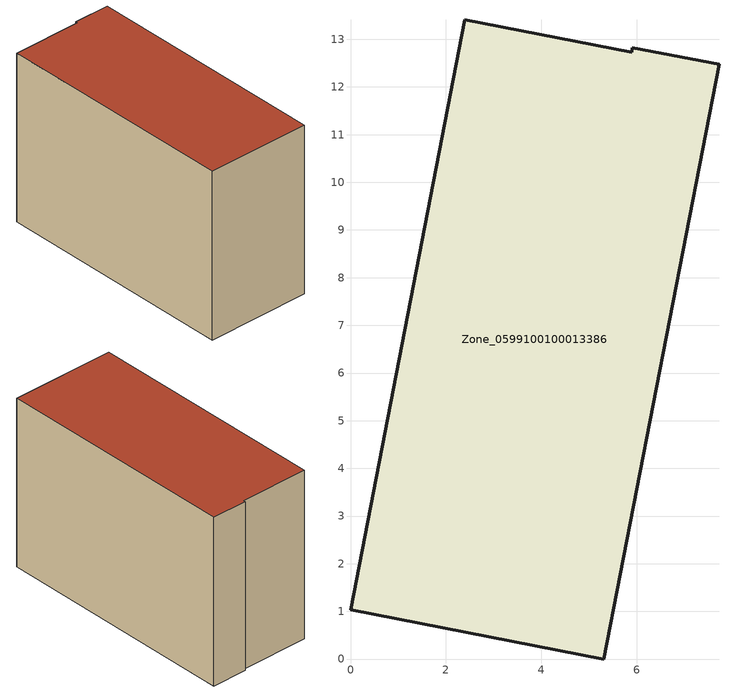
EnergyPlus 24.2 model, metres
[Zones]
Zone_0599100100013386
 floor ground (C_G): 5.31,0 0,1.03 2.4,13.41 5.89,12.73 5.91,12.82 7.73,12.47 z0
 wall outside (C_F): 5.31,0 7.73,12.47 5.91,12.82 5.89,12.73 2.4,13.41 0,1.03 5.31,0 z0:8.79
 roof outside (C_R): 0,1.03 5.31,0 7.73,12.47 5.91,12.82 5.89,12.73 2.4,13.41 z8.79
[BUILDING]
Pand.0599100100013386: North Axis=0; Terrain=City; Loads Convergence Tolerance Value=0.04; Temperature Convergence Tolerance Value=0.4; Solar Distribution=FullExterior; Maximum Number of Warmup Days=25; Minimum Number of Warmup Days=1
[Site:Location]
Rotterdam.The.Hague.AP_ZH_NLD Design_Conditions: Latitude=51.96; Longitude=4.45; Time Zone=1; Elevation=-4.5
[SITE:GROUNDTEMPERATURE:BUILDINGSURFACE]
18, 18, 18, 18, 18, 18, 18, 18, 18, 18, 18, 18
[MATERIAL] Thermal Absorptance=0.9; Solar Absorptance=0.7; Visible Absorptance=0.7
Name | Roughness | Thickness | Conductivity | Density | Specific Heat
G.TI.2015-2018 | MediumSmooth | 0.15 | 0.0428571 | 540 | 1210
F.TI.2015-2018 | Rough | 0.3 | 0.0666667 | 1920 | 840
R.TI.2015-2018 | MediumRough | 0.2 | 0.0333333 | 1500 | 1000
[CONSTRUCTION]
C_G: G.TI.2015-2018
C_F: F.TI.2015-2018
C_R: R.TI.2015-2018
[ZONE]
Zone_0599100100013386: Type=1; Multiplier=1; Ceiling Height=Autocalculate; Volume=Autocalculate; Floor Area=autocalculate; Part of Total Floor Area=Yes
[ZONEINFILTRATION:DESIGNFLOWRATE]
Infil_Zone_0599100100013386: Zone or ZoneList or Space or SpaceList=Zone_0599100100013386; Schedule=AlwaysOn; Design Flow Rate Calculation Method=Flow/Area; Flow Rate per Floor Area=0.0015; Constant Term Coefficient=1; Temperature Term Coefficient=0; Velocity Term Coefficient=0; Velocity Squared Term Coefficient=0
[HVACTEMPLATE:ZONE:IDEALLOADSAIRSYSTEM]
Zone_0599100100013386: Maximum Heating Supply Air Temperature=50; Minimum Cooling Supply Air Temperature=13; Maximum Heating Supply Air Humidity Ratio=0.0156; Minimum Cooling Supply Air Humidity Ratio=0.0077; Heating Limit=NoLimit; Cooling Limit=NoLimit; Dehumidification Control Type=ConstantSensibleHeatRatio; Cooling Sensible Heat Ratio=0.7; Dehumidification Setpoint=60; Humidification Control Type=None; Humidification Setpoint=30; Outdoor Air Method=None; Outdoor Air Flow Rate per Person=0.00944; Outdoor Air Flow Rate per Zone Floor Area=0; Outdoor Air Flow Rate per Zone=0; Demand Controlled Ventilation Type=None; Outdoor Air Economizer Type=NoEconomizer; Heat Recovery Type=None; Sensible Heat Recovery Effectiveness=0.7; Latent Heat Recovery Effectiveness=0.65
[ZONECONTROL:THERMOSTAT]
ThermostatControl_Zone_0599100100013386: Zone or ZoneList=Zone_0599100100013386; Control Type Schedule=DualSetpointControlType; Control 1=Thermostat_Zone_0599100100013386; Temperature Difference Between Cutout And Setpoint=0
[THERMOSTATSETPOINT:DUALSETPOINT]
Thermostat_Zone_0599100100013386: Heating Setpoint Temperature Schedule=HeatingSetpoint_Zone_0599100100013386; Cooling Setpoint Temperature Schedule=CoolingSetpoint_Zone_0599100100013386
[SCHEDULE:COMPACT]
HeatingSetpoint_Zone_0599100100013386: Through: 12/31, For: AllDays, Until: 24:00, 21
CoolingSetpoint_Zone_0599100100013386: Through: 12/31, For: AllDays, Until: 24:00, 24
DualSetpointControlType: Through: 12/31, For: AllDays, Until: 24:00, 4
AlwaysOn: Through: 12/31, For: AllDays, Until: 24:00, 1
